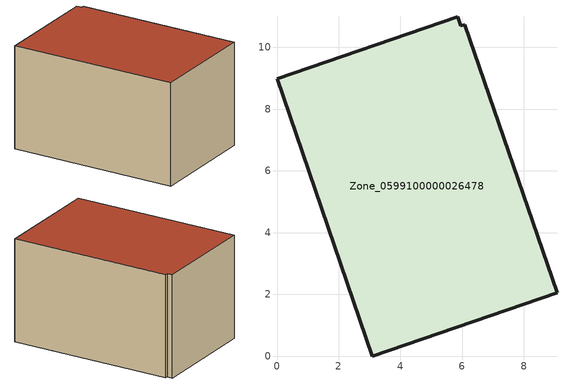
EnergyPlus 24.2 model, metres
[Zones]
Zone_0599100000026478
 floor ground (C_G): 5.85,10.99 5.95,10.7 6.08,10.74 9.07,2.05 3.08,0 0,8.99 z0
 wall outside (C_F): 3.08,0 9.07,2.05 6.08,10.74 5.95,10.7 5.85,10.99 0,8.99 3.08,0 z0:5.83
 roof outside (C_R): 5.95,10.7 5.85,10.99 0,8.99 3.08,0 9.07,2.05 6.08,10.74 z5.83
[BUILDING]
Pand.0599100000026478: North Axis=0; Terrain=City; Loads Convergence Tolerance Value=0.04; Temperature Convergence Tolerance Value=0.4; Solar Distribution=FullExterior; Maximum Number of Warmup Days=25; Minimum Number of Warmup Days=1
[Site:Location]
Rotterdam.The.Hague.AP_ZH_NLD Design_Conditions: Latitude=51.96; Longitude=4.45; Time Zone=1; Elevation=-4.5
[SITE:GROUNDTEMPERATURE:BUILDINGSURFACE]
18, 18, 18, 18, 18, 18, 18, 18, 18, 18, 18, 18
[MATERIAL] Thermal Absorptance=0.9; Solar Absorptance=0.7; Visible Absorptance=0.7
Name | Roughness | Thickness | Conductivity | Density | Specific Heat
G.TI.1946-1964 | MediumSmooth | 0.15 | 1 | 540 | 1210
F.TI.1946-1964 | Rough | 0.3 | 0.857143 | 1920 | 840
R.TI.1946-1964 | MediumRough | 0.2 | 0.277778 | 1500 | 1000
[CONSTRUCTION]
C_G: G.TI.1946-1964
C_F: F.TI.1946-1964
C_R: R.TI.1946-1964
[ZONE]
Zone_0599100000026478: Type=1; Multiplier=1; Ceiling Height=Autocalculate; Volume=Autocalculate; Floor Area=autocalculate; Part of Total Floor Area=Yes
[ZONEINFILTRATION:DESIGNFLOWRATE]
Infil_Zone_0599100000026478: Zone or ZoneList or Space or SpaceList=Zone_0599100000026478; Schedule=AlwaysOn; Design Flow Rate Calculation Method=Flow/Area; Flow Rate per Floor Area=0.003; Constant Term Coefficient=1; Temperature Term Coefficient=0; Velocity Term Coefficient=0; Velocity Squared Term Coefficient=0
[HVACTEMPLATE:ZONE:IDEALLOADSAIRSYSTEM]
Zone_0599100000026478: Maximum Heating Supply Air Temperature=50; Minimum Cooling Supply Air Temperature=13; Maximum Heating Supply Air Humidity Ratio=0.0156; Minimum Cooling Supply Air Humidity Ratio=0.0077; Heating Limit=NoLimit; Cooling Limit=NoLimit; Dehumidification Control Type=ConstantSensibleHeatRatio; Cooling Sensible Heat Ratio=0.7; Dehumidification Setpoint=60; Humidification Control Type=None; Humidification Setpoint=30; Outdoor Air Method=None; Outdoor Air Flow Rate per Person=0.00944; Outdoor Air Flow Rate per Zone Floor Area=0; Outdoor Air Flow Rate per Zone=0; Demand Controlled Ventilation Type=None; Outdoor Air Economizer Type=NoEconomizer; Heat Recovery Type=None; Sensible Heat Recovery Effectiveness=0.7; Latent Heat Recovery Effectiveness=0.65
[ZONECONTROL:THERMOSTAT]
ThermostatControl_Zone_0599100000026478: Zone or ZoneList=Zone_0599100000026478; Control Type Schedule=DualSetpointControlType; Control 1=Thermostat_Zone_0599100000026478; Temperature Difference Between Cutout And Setpoint=0
[THERMOSTATSETPOINT:DUALSETPOINT]
Thermostat_Zone_0599100000026478: Heating Setpoint Temperature Schedule=HeatingSetpoint_Zone_0599100000026478; Cooling Setpoint Temperature Schedule=CoolingSetpoint_Zone_0599100000026478
[SCHEDULE:COMPACT]
HeatingSetpoint_Zone_0599100000026478: Through: 12/31, For: AllDays, Until: 24:00, 21
CoolingSetpoint_Zone_0599100000026478: Through: 12/31, For: AllDays, Until: 24:00, 24
DualSetpointControlType: Through: 12/31, For: AllDays, Until: 24:00, 4
AlwaysOn: Through: 12/31, For: AllDays, Until: 24:00, 1
